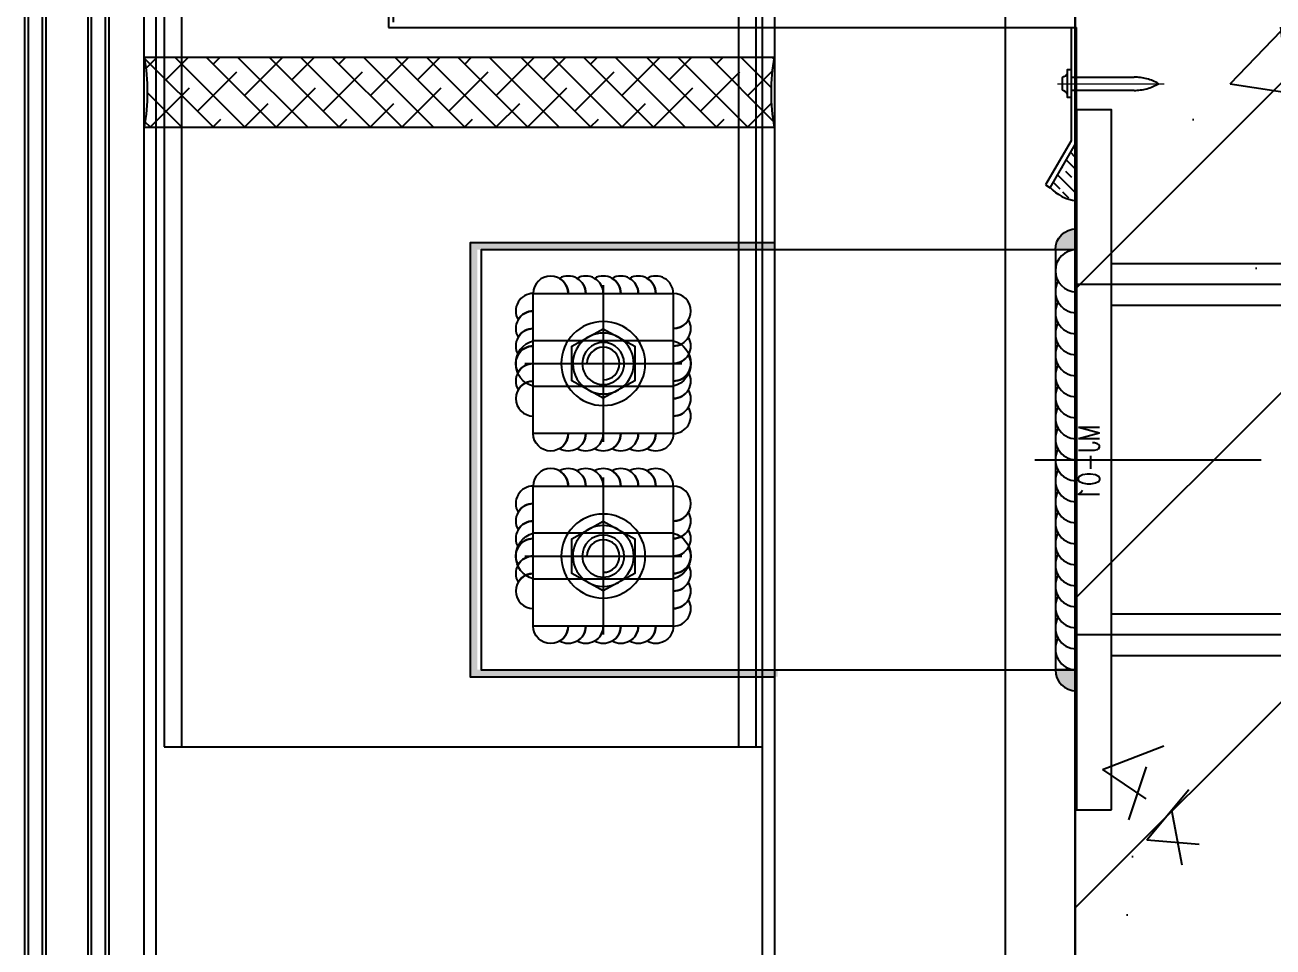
# Model space of a CAD drawing. Extents: x 6843040 to 15500510, y -6507076 to -4940511.
# Drawn here: x 7671529.5 to 7671885.9, y -6167248.1 to -6166984.7 of the extents above; entities that cross this region are included whole.
import ezdxf
from ezdxf.enums import TextEntityAlignment as Align

# ---------------------------------------------------------------- set-up
doc = ezdxf.new("R2010")
doc.units = 0
doc.header["$LTSCALE"] = 1000
doc.header["$MEASUREMENT"] = 0
for name, pattern in [('ACAD_ISO04W100', [30.5, 24, -3, 0.5, -3]), ('CENTER', [50.800000000000004, 31.75, -6.35, 6.35, -6.35]), ('DOTE', [2.4200000000000004, 2, -0.2, 0.02, -0.2]), ('HIDDEN', [0.375, 0.25, -0.125])]:
    doc.linetypes.add(name, pattern=pattern)
for name, color, linetype in [('DOTE', 8, 'DOTE'), ('E_LINE_1', 1, 'Continuous'), ('GC', 3, 'Continuous'), ('LT-dim 1', 3, 'Continuous'), ('LT-dim 10', 253, 'Continuous'), ('LT-dim 2', 253, 'Continuous'), ('LT-dim 4', 253, 'Continuous'), ('LT-dim 5', 3, 'Continuous'), ('LT-dim 50', 253, 'Continuous'), ('LT-Fill-密封胶', 113, 'Continuous'), ('LT-Fill-玻璃1', 14, 'Continuous'), ('LT-中线', 6, 'Continuous'), ('LT-文字标注', 7, 'Continuous'), ('LT-焊缝', 1, 'Continuous'), ('LT-玻璃', 4, 'Continuous'), ('LT-铝板', 31, 'Continuous'), ('PUB_HATCH', 8, 'Continuous'), ('Q02中线', 3, 'Continuous'), ('Q03轴线', 1, 'ACAD_ISO04W100'), ('Q08虚线', 75, 'HIDDEN'), ('Q09辅材', 31, 'Continuous'), ('WELDING', 1, 'Continuous'), ('XC', 61, 'Continuous'), ('实体', 7, 'Continuous'), ('批荡层', 213, 'Continuous'), ('紧固件', 40, 'Continuous'), ('钢立柱规格布置', 2, 'Continuous')]:
    doc.layers.add(name, color=color, linetype=linetype)
doc.styles.add('LT-文字标注', font='romans.shx', dxfattribs={"width": 0.8, "bigfont": 'gbhzfs.shx'})

# ---------------------------------------------------------------- blocks, each defined once
blk = doc.blocks.new('LT-BLK-20220127160324', base_point=(-28533.22878983965, -2765.200322864111))
at = {"color": 1, "linetype": 'ACAD_ISO04W100', "ltscale": 0.4}
for p, q in [((-28777.79650946474, -2715.166449711192), (-28533.22878983943, -2715.166449711192)), ((-28521.34176281607, -2765.200322864112), (-28586.01604931476, -2765.200322864112)), ((-28777.79650946474, -2815.200322864112), (-28533.22878983943, -2815.200322864112))]:
    blk.add_line(p, q, dxfattribs=at)
at = {"layer": 'GC', "color": 3}
blk.add_lwpolyline([(-28543.22878983943, -2865.200322864112), (-28543.22878983943, -2665.200322864112), (-28533.22878983943, -2665.200322864112), (-28533.22878983943, -2865.200322864112)], close=True, dxfattribs=at)
for points in [[(-28543.22878983943, -2709.166449711192), (-28768.22878983943, -2709.166449711192)], [(-28768.22878983943, -2709.166449711192), (-28768.22878983943, -2733.166449711192), (-28708.22878983943, -2733.166449711192), (-28708.22878983943, -2721.166449711192)], [(-28543.22878983943, -2809.200322864112), (-28768.22878983943, -2809.200322864112)], [(-28768.22878983943, -2809.200322864112), (-28768.22878983943, -2833.200322864112), (-28708.22878983943, -2833.200322864112), (-28708.22878983943, -2821.200322864112)]]:
    blk.add_lwpolyline(points, dxfattribs=at)
at = {"layer": 'GC', "ltscale": 3}
for points in [[(-28768.22878983943, -2721.166449711192), (-28543.22878983943, -2721.166449711192)], [(-28768.22878983943, -2821.200322864112), (-28543.22878983943, -2821.200322864112)]]:
    blk.add_lwpolyline(points, dxfattribs=at)
at = {"layer": 'LT-文字标注', "style": 'LT-文字标注', "width": 0.8}
blk.add_text('MJ-01', height=6, rotation=270, dxfattribs=at).set_placement((-28541.59687122377, -2776.851695046294), align=Align.BOTTOM_RIGHT)
blk = doc.blocks.new('LT-BLK-20230912092320', base_point=(26757.03690911889, -59640.51827964919))
at = {"layer": 'GC', "elevation": -7.885113618080002e-10}
blk.add_lwpolyline([(26737.03690921515, -59620.51827953071), (26737.03690904239, -59660.51827953071), (26777.03690904239, -59660.51827970371), (26777.03690921515, -59620.51827970371)], close=True, dxfattribs=at)
at = {"layer": 'LT-焊缝', "elevation": -7.885113618080002e-10}
for points in [[(26737.03690950568, -59620.51827953071, -0.5773502691896255), (26744.53690952441, -59616.18815254423, 0.267949192431045), (26742.03690950568, -59620.51827955234, -0.5773502691896255), (26749.53690952441, -59616.18815256585, 0.267949192431045), (26747.03690950568, -59620.51827957396, -0.5773502691896255), (26754.53690952441, -59616.18815258748, 0.267949192431045), (26752.03690950568, -59620.51827959558, -0.5773502691896255), (26759.53690952441, -59616.1881526091, 0.267949192431045), (26757.03690950568, -59620.51827961721, -0.5773502691896255), (26764.53690952441, -59616.18815263073, 0.267949192431045), (26762.03690950568, -59620.51827963883, -0.9999999999999999), (26772.03690950568, -59620.51827968208, -0.9999999999999999)], [(26737.03690904239, -59660.51827953071, -0.5773502691896255), (26732.70678205587, -59653.01827951201, 0.2679491924310612), (26737.03690906399, -59655.51827953071, -0.5773502691896255), (26732.70678207746, -59648.01827951201, 0.2679491924310612), (26737.03690908558, -59650.51827953071, -0.5773502691896255), (26732.70678209906, -59643.01827951201, 0.2679491924310612), (26737.03690910718, -59645.51827953071, -0.5773502691896255), (26732.70678212065, -59638.01827951201, 0.2679491924310612), (26737.03690912877, -59640.51827953071, -0.5773502691896255), (26732.70678214225, -59633.01827951201, 0.2679491924310612), (26737.03690915037, -59635.51827953071, -0.5773502691896255), (26732.70678216384, -59628.01827951201, 0.2679491924310612), (26737.03690917196, -59630.51827953071, -0.9999999999999999), (26737.03690921515, -59620.51827953071, -0.9999999999999999)], [(26777.03690933269, -59660.51827970371, 0.5773502691896255), (26781.36703631917, -59653.01827968498, -0.267949192431045), (26777.03690931106, -59655.51827970371, 0.5773502691896255), (26781.36703629755, -59648.01827968498, -0.267949192431045), (26777.03690928944, -59650.51827970371, 0.5773502691896255), (26781.36703627592, -59643.01827968498, -0.267949192431045), (26777.03690926782, -59645.51827970371, 0.5773502691896255), (26781.3670362543, -59638.01827968498, -0.267949192431045), (26777.03690924619, -59640.51827970371, 0.5773502691896255), (26781.36703623267, -59633.01827968498, -0.267949192431045), (26777.03690922457, -59635.51827970371, 0.5773502691896255), (26781.36703621105, -59628.01827968498, -0.267949192431045), (26777.03690920294, -59630.51827970371, 0.9999999999999999), (26777.03690915969, -59620.51827970371, 0.9999999999999999)], [(26777.03690933269, -59660.51827970371, -0.5773502691896255), (26769.53690931396, -59664.84840669019, 0.2679491924310453), (26772.03690933269, -59660.51827968208, -0.5773502691896255), (26764.53690931396, -59664.84840666856, 0.2679491924310453), (26767.03690933269, -59660.51827966046, -0.5773502691896255), (26759.53690931396, -59664.84840664694, 0.2679491924310453), (26762.03690933269, -59660.51827963883, -0.5773502691896255), (26754.53690931396, -59664.84840662531, 0.2679491924310453), (26757.03690933269, -59660.51827961721, -0.5773502691896255), (26749.53690931396, -59664.84840660369, 0.2679491924310453), (26752.03690933269, -59660.51827959558, -0.5773502691896255), (26744.53690931396, -59664.84840658207, 0.2679491924310453), (26747.03690933269, -59660.51827957396, -0.9999999999999999), (26737.03690933269, -59660.51827953071, -0.9999999999999999)]]:
    blk.add_lwpolyline(points, format="xyb", dxfattribs=at)
at = {"layer": 'Q02中线'}
for centre, start, end in [((26757.03690912202, -59622.24172785112), 14.85003435053644, 165.1499661307899), ((26757.03690912202, -59658.79483164779), 194.8500338692101, 345.1499656494636)]:
    blk.add_arc(centre, 6.724602048390796, start, end, dxfattribs=at)
at = {"layer": 'Q03轴线', "ltscale": 0.2, "elevation": -7.885113618080002e-10}
for points in [[(26757.036909285, -59618.1217996455), (26757.03690889757, -59662.91475964852)], [(26734.64040912222, -59640.5182794533), (26779.43340911996, -59640.51827977367)]]:
    blk.add_lwpolyline(points, dxfattribs=at)
at = {"layer": 'Q08虚线', "ltscale": 20}
for p, q in [((26750.53690894181, -59660.51827952204), (26750.53690911457, -59620.51827952204)), ((26763.53690911457, -59620.51827965277), (26763.53690894181, -59660.51827965277))]:
    blk.add_line(p, q, dxfattribs=at)
at = {"layer": 'Q09辅材', "elevation": -7.885113618080002e-10}
for points in [[(26757.03690918069, -59628.51827964701, -1), (26757.03690907685, -59652.51827964701, -1), (26757.03690918069, -59628.51827964701, -1)], [(26757.03690916672, -59631.82003763832, -1), (26757.03690909129, -59649.2165216557, -1), (26757.03690916672, -59631.82003763832, -1)], [(26757.03690915462, -59634.51827964701, -1), (26757.03690910293, -59646.51827964701, -1), (26757.03690915462, -59634.51827964701, -1)], [(26761.6869091196, -59640.51827967457, -2.414213553180824), (26757.03690911923, -59635.8682796485, -2.414213553180824)]]:
    blk.add_lwpolyline(points, format="xyb", dxfattribs=at)
blk.add_lwpolyline([(26766.96190912556, -59640.51827970484), (26761.99940918852, -59631.51827968336), (26752.0744091915, -59631.51827960318), (26747.11190911662, -59640.51827955193), (26752.07440902432, -59649.51827958828), (26761.99940908095, -59649.51827966846), (26766.96190912556, -59640.51827970484)], dxfattribs=at)
blk = doc.blocks.new('LT-BLK-20240910174306', base_point=(-5314322.416525414, -274178.3343760101))
at = {"layer": 'LT-Fill-玻璃1'}
h = blk.add_hatch(dxfattribs=at)
h.set_pattern_fill('DOTS', color=8, scale=0.5)
h.set_pattern_definition([(0, (-5830511.421830405, -915288.5849964796), (0.396875, 0.79375), [0, -0.79375])])
h.paths.add_polyline_path([(-5314418.416507781, -274118.3349154486), (-5314418.416507781, -274116.3349156078), (-5314505.514428652, -274116.3340869455), (-5314505.514428652, -274240.3340869455), (-5314417.691559562, -274240.3349221753), (-5314417.691559562, -274238.334922175), (-5314503.514428652, -274238.3340869455), (-5314503.514428652, -274118.3340869455)])
at = {"layer": 'WELDING'}
h = blk.add_hatch(color=256, dxfattribs=at)
h.dxf.hatch_style = 1
edge = h.paths.add_edge_path()
edge.add_line((-5314332.416525424, -274112.3343760101), (-5314332.416525424, -274118.3343760101))
edge.add_line((-5314332.416525424, -274118.3343760101), (-5314338.416525424, -274118.3343760101))
edge.add_arc((-5314332.416525424, -274118.3343760101), 6, 90, 180, ccw=False)
h = blk.add_hatch(color=256, dxfattribs=at)
h.dxf.hatch_style = 1
edge = h.paths.add_edge_path()
edge.add_line((-5314332.416525424, -274244.3343760101), (-5314332.416525424, -274238.3343760101))
edge.add_line((-5314332.416525424, -274238.3343760101), (-5314338.416525424, -274238.3343760101))
edge.add_arc((-5314332.416525424, -274238.3343760101), 6, 180, 270)
at = {"layer": 'GC'}
blk.add_line((-5314338.416525424, -274118.3343760101), (-5314338.416525424, -274238.3343760101), dxfattribs=at)
at = {"layer": 'GC', "elevation": -1.386131914957855e-08}
blk.add_lwpolyline([(-5314332.416525415, -274238.3343760098), (-5314332.416525415, -274118.3343760098), (-5314502.416525414, -274118.3343760101), (-5314502.416525414, -274238.3343760101)], close=True, dxfattribs=at)
at = {"layer": 'LT-dim 2', "color": 8, "elevation": -2.790833495017775e-08}
blk.add_lwpolyline([(-5314418.416507781, -274116.3349156564), (-5314505.514428652, -274116.3340869455), (-5314505.514428652, -274240.3340869455), (-5314418.416507781, -274240.329905626)], dxfattribs=at)
at = {"layer": 'LT-dim 5', "color": 1}
for centre, start in [((-5314332.416525424, -274124.3343760101), 90), ((-5314332.416525424, -274130.3343760101), 149.9999999555982), ((-5314332.416525424, -274136.3343760101), 149.9999999555982), ((-5314332.416525424, -274142.3343760101), 149.9999999555982), ((-5314332.416525424, -274148.3343760101), 149.9999999555982), ((-5314332.416525424, -274154.3343760101), 149.9999999555982), ((-5314332.416525424, -274160.3343760101), 149.9999999555982), ((-5314332.416525424, -274166.3343760101), 149.9999999555982), ((-5314332.416525424, -274172.3343760101), 149.9999999555982), ((-5314332.416525424, -274178.3343760101), 149.9999999555982), ((-5314332.416525424, -274184.3343760101), 149.9999999555982), ((-5314332.416525424, -274190.3343760101), 149.9999999555982), ((-5314332.416525424, -274196.3343760101), 149.9999999555982), ((-5314332.416525424, -274202.3343760101), 149.9999999555982), ((-5314332.416525424, -274208.3343760101), 149.9999999555982), ((-5314332.416525424, -274214.3343760101), 149.9999999555982), ((-5314332.416525424, -274220.3343760101), 149.9999999555982), ((-5314332.416525424, -274226.3343760101), 149.9999999555982), ((-5314332.416525424, -274232.3343760101), 149.9999999555982)]:
    blk.add_arc(centre, 6, start, 270, dxfattribs=at)
at = {"layer": 'WELDING'}
for points in [[(-5314332.416525424, -274112.3343760101), (-5314332.416525424, -274118.3343760101), (-5314338.416525424, -274118.3343760101, -0.414213562373094)], [(-5314332.416525424, -274244.3343760101), (-5314332.416525424, -274238.3343760101), (-5314338.416525424, -274238.3343760101, 0.414213562373094)]]:
    blk.add_lwpolyline(points, format="xyb", close=True, dxfattribs=at)
at = {"layer": 'LT-dim 4', "xscale": -1, "rotation": 90}
for p in [(-5314467.514428904, -274150.8334533597, -1.464980462602498e-08), (-5314467.514428504, -274205.8347208475, -1.464980462602498e-08)]:
    blk.add_blockref('LT-BLK-20230912092320', p, dxfattribs=at)
at = {"layer": 'LT-dim 50', "xscale": -1}
blk.add_blockref('LT-BLK-20220127160324', (-5314332.416525414, -274178.3343760101), dxfattribs=at)
blk = doc.blocks.new('LT-BLK-20240603163343', base_point=(-3102913.412890759, 295840.9490596681))
at = {"layer": 'LT-Fill-密封胶'}
h = blk.add_hatch(dxfattribs=at)
h.set_pattern_fill('ANSI38', color=8, scale=2, style=0)
h.set_pattern_definition([(45, (-2772054.24012991, 233924.1443912563), (-4.490128060534576, 4.490128060534577), []), (135, (-2772054.24012991, 233924.1443912563), (-13.47038418160373, 4.490128060534578), [15.875, -9.525])])
edge = h.paths.add_edge_path()
edge.add_arc((-3103105.182630866, 295847.9445893168), 53.49325224012031, 349.22577148122093, 370.77422851344784, ccw=False)
edge.add_line((-3103052.632387903, 295837.9445893304), (-3102872.632387904, 295837.9445893395))
edge.add_arc((-3102820.082144962, 295847.944589319), 53.49325221775999, 169.2257714843428, 190.7742285157185, ccw=False)
edge.add_line((-3102872.632387904, 295857.9445892984), (-3103052.632387902, 295857.9445892984))
at = {"layer": 'GC', "color": 8, "linetype": 'HIDDEN', "ltscale": 50}
for p, q in [((-3102878.382199378, 295987.9445893046), (-3103047.382199377, 295987.9445893014)), ((-3103047.382199377, 295987.9445892986), (-3103047.382199377, 295660.9490596829)), ((-3103042.382199377, 295987.9445892986), (-3103042.382199377, 295660.9490596829)), ((-3102883.382199378, 295987.9445892986), (-3102883.382199378, 295660.9490596829)), ((-3102878.382199378, 295987.9445892986), (-3102878.382199378, 295660.9490596829)), ((-3102878.382199378, 295660.9490596867), (-3103049.382199377, 295660.9490596857))]:
    blk.add_line(p, q, dxfattribs=at)
at = {"layer": 'LT-Fill-密封胶', "color": 8}
for points in [[(-3103052.632387901, 295857.9445892934, -0.09430092778769975), (-3103052.632387903, 295837.9445893294, 1.164155667562947e-10)], [(-3102872.632387904, 295857.9445892934, 0.09430092778769975), (-3102872.632387902, 295837.9445893294, -1.164155667562947e-10)]]:
    blk.add_lwpolyline(points, format="xyb", dxfattribs=at)
at = {"layer": 'XC', "ltscale": 0.5}
for p, q in [((-3102872.632387904, 295857.9445892934), (-3103052.632387901, 295857.9445893124)), ((-3102872.632387904, 295837.9445893294), (-3103052.632387901, 295837.9445893124))]:
    blk.add_line(p, q, dxfattribs=at)
blk = doc.blocks.new('LT-BLK-20230218091845', base_point=(395239.0870920994, 252820.6931667216))
at = {"layer": 'LT-Fill-玻璃1'}
h = blk.add_hatch(dxfattribs=at)
h.set_pattern_fill('ANSI33', color=8, scale=0.75, style=0)
h.set_pattern_definition([(45, (0, 0), (-3.367596045400933, 3.367596045400933), []), (45, (3.3675975, 0), (-3.367596045400933, 3.367596045400933), [2.38125, -1.190625])])
edge = h.paths.add_edge_path()
edge.add_line((395239.0870920995, 252820.6931667213), (395252.0774720158, 252813.1931673797))
edge.add_arc((395244.3931078882, 252821.7790310139), 11.52243491589128, 311.8286027163969, 333.210536880252)
edge.add_arc((395244.3931078868, 252821.7790310151), 11.5224349176311, 333.2105368778266, 354.5924710384851)
edge.add_line((395255.8642632413, 252820.6931667213), (395239.0870920995, 252820.6931667213))
at = {"layer": 'LT-dim 5'}
blk.add_arc((395244.3931078864, 252821.7790310152), 11.52243491803174, 311.8286027185239, 354.5924710385319, dxfattribs=at)
blk = doc.blocks.new('LT-BLK-20240528163730', base_point=(-326528.041295993, 67956.2288645505))
at = {"layer": 'LT-中线'}
for p, q in [((-326529.3292597717, 67957.08914607074), (-326536.8292591135, 67944.09876615429)), ((-326535.3292591935, 67943.66857168314), (-326528.041295993, 67956.2288645505)), ((-326528.041295993, 67956.2288645505), (-326529.3292597717, 67957.08914607074)), ((-326536.8292591936, 67944.0987660157), (-326536.8292591936, 67911.33901212143)), ((-326535.3292591936, 67911.33901212143), (-326535.3292591936, 67943.66857168308))]:
    blk.add_line(p, q, dxfattribs=at)
at = {"layer": 'LT-Fill-玻璃1', "rotation": 90.00000000172149}
blk.add_blockref('LT-BLK-20230218091845', (-326536.8292591136, 67944.00837725072), dxfattribs=at)
blk = doc.blocks.new('sd425')
at = {"layer": '实体', "color": 1, "linetype": 'CENTER', "lineweight": 18}
blk.add_line((-0.04871903290131741, 3.919735350630617), (-0.04871903290131741, -26.61543915394304), dxfattribs=at)
at = {"layer": '紧固件', "color": 40}
blk.add_lwpolyline([(3.999196224301613, 0), (-3.999196224302068, 0), (-3.999196224302068, 0.9847774869713248), (3.999196224301613, 0.9847774869713248)], close=True, dxfattribs=at)
blk.add_lwpolyline([(-3.499196862180725, 0.9847774869713248, 0.3424338655934447), (-2.045032946706215, 2.106657444610164, -0.3502208192078309), (-1.560311641547742, 2.475888729230292), (1.566701022911275, 2.475888729230292, -0.3419987131197174), (2.050224319064, 2.100115896151237, 0.3485554434816476), (3.500794207520812, 0.9847774869713248)], format="xyb", dxfattribs=at)
at = {"layer": '紧固件', "color": 40, "linetype": 'HIDDEN', "ltscale": 2}
blk.add_lwpolyline([(1.86725199659395, 0), (1.86725199659395, -17.99662005964638, -0.1316415762669058), (-0.04392699687832646, -24.99357617320015, -0.1315314132238364), (-1.932731718799914, -17.99662005964615), (-1.932743155576645, 0)], format="xyb", dxfattribs=at)
blk = doc.blocks.new('LT-BLK-20240528163734', base_point=(-326528.041295993, 67956.2288645505))
at = {"rotation": 270}
blk.add_blockref('sd425', (-326535.3292591936, 67927.35857025624), dxfattribs=at)
at = {"layer": 'LT-dim 50'}
blk.add_blockref('LT-BLK-20240528163730', (-326528.041295993, 67956.2288645505), dxfattribs=at)
blk = doc.blocks.new('*U254')
at = {"layer": 'LT-玻璃', "color": 8}
for p, q in [((-1546.802555535035, 23.00001763110049), (-0.0008645246417771091, 23.00001763110049)), ((-1546.802555535017, 19.00001763110049), (-0.000864524623153784, 19.00001763110049)), ((-1546.802555535017, 5), (-0.0008468935226630947, 5)), ((-1546.80255553502, 1.000386271683965), (-0.0008468935266137123, 1.000386271683965))]:
    blk.add_line(p, q, dxfattribs=at)
at = {"layer": 'LT-玻璃', "color": 150}
for points in [[(-1546.802555535035, 24.00001763110049), (-1.000864524641777, 24.00001763110049), (-0.0008645246417771091, 23.00001763110049), (-0.000864524623153784, 19.00001763110049), (-1.000864524623154, 18.00001763110049), (-1546.802555535017, 18.00001763110049)], [(-1546.80255553502, 0), (-1.000846893526614, 0), (-0.0008468935266137123, 1), (-0.0008468935226630947, 5), (-1.000846893522663, 6), (-1546.802555535017, 6)]]:
    blk.add_lwpolyline(points, dxfattribs=at)
blk = doc.blocks.new('LT-BLK-20240910180508', base_point=(-5314322.16671394, -298328.3343760425))
at = {"layer": 'GC', "color": 8, "linetype": 'HIDDEN', "ltscale": 20}
for p, q in [((-5314594.916507783, -299557.6363848075), (-5314594.916507784, -297857.6363848513)), ((-5314421.806239106, -299557.6363848075), (-5314421.806239107, -297857.6363848513))]:
    blk.add_line(p, q, dxfattribs=at)
at = {"layer": 'LT-中线'}
blk.add_line((-5314528.636973075, -298204.8591101635), (-5314332.16671394, -298204.8591101635), dxfattribs=at)
blk.add_lwpolyline([(-5314527.136973075, -298203.3591101645), (-5314527.136973075, -298038.3343556141), (-5314545.26644115, -298038.3343556141), (-5314545.26644115, -298039.8343556141), (-5314528.636973075, -298039.8343556141), (-5314528.636973075, -298204.8591101635)], dxfattribs=at)
at = {"layer": 'LT-铝板'}
for p, q in [((-5314598.416507782, -299557.6363848075), (-5314598.416507783, -297857.6363848513)), ((-5314418.306239105, -299557.6363848075), (-5314418.306239106, -297857.6363848504))]:
    blk.add_line(p, q, dxfattribs=at)
at = {"layer": 'LT-dim 1', "ltscale": 1000}
blk.add_blockref('LT-BLK-20240910174306', (-5314322.16671394, -298328.3343760427), dxfattribs=at)
at = {"layer": 'LT-dim 10', "xscale": -1}
blk.add_blockref('LT-BLK-20240603163343', (-5314557.636004927, -298230.3299056757), dxfattribs=at)
at = {"layer": 'LT-dim 50', "rotation": 180}
blk.add_blockref('LT-BLK-20240528163734', (-5314340.95467714, -298249.7489625923), dxfattribs=at)
at = {"layer": '钢立柱规格布置', "xscale": -1, "rotation": 270}
blk.add_blockref('*U254', (-5314632.416525415, -298010.8338292725), dxfattribs=at)

msp = doc.modelspace()

# ---------------------------------------------------------------- hatches: boundary and pattern name
at = {"layer": 'PUB_HATCH'}
h = msp.add_hatch(dxfattribs=at)
h.set_pattern_fill('钢筋混凝土', color=256, scale=25, style=0)
h.set_pattern_definition([(45, (23901.64811997488, 4000), (-44.19417382415921, 44.19417382415922), []), (49.99999999999999, (23901.64811997488, 4000), (179.3150456501884, -15.68803374564878), [18.75, -206.25]), (355, (23901.64811997488, 4000), (-34.68783340325, 188.048033425003), [15, -165]), (100.4514, (23916.59103997517, 3998.692665000446), (144.6273454285054, 172.3598855152384), [15.9350475, -175.285528]), (46.18420000000002, (23901.64811997488, 4050), (266.8102621564111, -41.37975358225452), [28.12499999999998, -309.3749999999996]), (96.6356, (23923.88230622467, 4046.551673250273), (233.6656763871758, 243.5294677251104), [23.902572, -262.92825]), (351.1842, (23901.64811997488, 4050), (233.6654862834068, 243.5296502313311), [22.5, -247.5]), (21, (23926.64811997488, 4037.5), (149.2267630296154, -100.6547226663347), [18.75, -206.25]), (326.0000000000001, (23926.64811997488, 4037.5), (60.82883298039543, 181.2875112617133), [15, -165]), (71.4514, (23939.08367822506, 4029.112098500133), (210.0556571453725, 80.6326241774881), [15.9350475, -175.285528]), (37.50000000000001, (23901.64811997488, 4000), (3.039963829322667, 83.22346345782788), [0, -163, 0, -167.5, 0, -165.625]), (7.499999999999999, (23901.64811997488, 4000), (65.76738436053715, 98.60292797059006), [0, -95.5, 0, -159.25, 0, -63.125]), (327.5, (23845.89811997488, 4000), (133.4556090431022, -5.638717933594939), [0, -62.5, 0, -195, 0, -258.75]), (317.5, (23820.89811997488, 4000), (145.7965423355966, 25.02624558307943), [0, -81.25, 0, -129.5, 0, -183.75])])
h.paths.add_polyline_path([(7671829.342778199, -6166783.889315866), (7671829.342778199, -6168483.889315866), (7672329.342778199, -6168483.889315866), (7672329.342778199, -6167113.889315866), (7672863.327323199, -6167113.889315866), (7672863.327323199, -6166983.889315866), (7672029.342778199, -6166983.889315866), (7672029.342778199, -6166783.889315866)])

# ---------------------------------------------------------------- linework, layer by layer
at = {"layer": 'DOTE', "ltscale": 0.25}
msp.add_line((7671829.342778199, -6180726.673791605), (7671829.342778199, -6149489.225000926), dxfattribs=at)
at = {"layer": 'E_LINE_1'}
msp.add_lwpolyline([(7671829.342778199, -6166783.889315866), (7671829.342778199, -6168483.889315866), (7672329.342778199, -6168483.889315866), (7672329.342778199, -6167113.889315866), (7672863.327323199, -6167113.889315866), (7672863.327323199, -6166983.889315866), (7672029.342778199, -6166983.889315866), (7672029.342778199, -6166783.889315866), (7671829.342778199, -6166783.889315866)], dxfattribs=at)
at = {"layer": '批荡层'}
msp.add_lwpolyline([(7672863.327323199, -6166963.889315866), (7672049.342778199, -6166963.889315866), (7672049.342778199, -6166763.889315866), (7671809.342778199, -6166763.889315866), (7671809.342778199, -6168503.889315866), (7672349.342778199, -6168503.889315866), (7672349.342778199, -6167133.889315866), (7672863.327323199, -6167133.889315866)], dxfattribs=at)

# ---------------------------------------------------------------- block references
at = {"layer": 'LT-dim 1', "ltscale": 1000}
msp.add_blockref('LT-BLK-20240910180508', (7671839.702858343, -6167108.889315911), dxfattribs=at)

doc.saveas('drawing.dxf')
